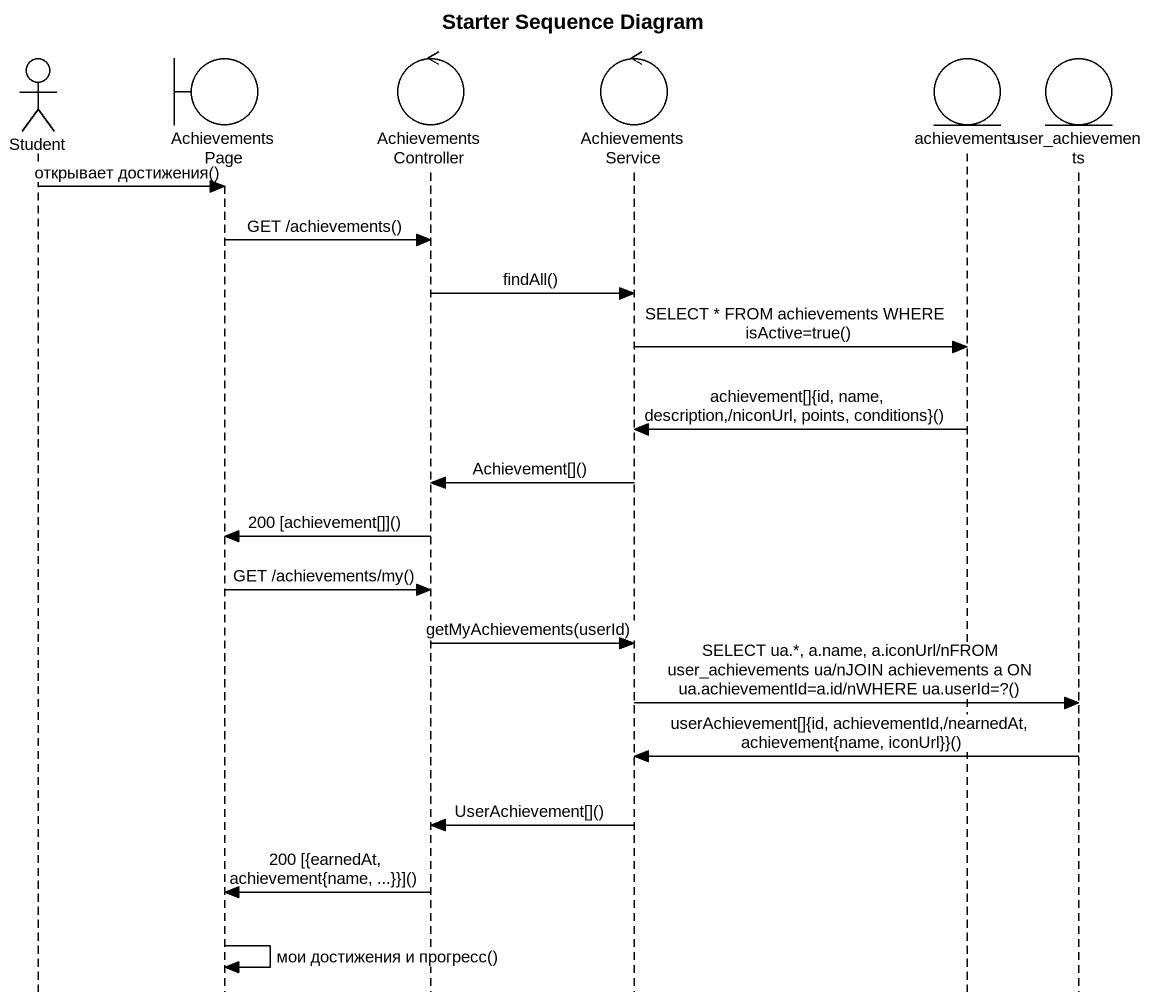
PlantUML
@startuml
title Starter Sequence Diagram
hide footbox
actor Student
boundary AchievementsPage
control AchievementsController
control AchievementsService
entity achievements
entity user_achievements

Student -> AchievementsPage : открывает достижения()
AchievementsPage -> AchievementsController : GET /achievements()
AchievementsController -> AchievementsService : findAll()
AchievementsService -> achievements : SELECT * FROM achievements WHERE isActive=true()
achievements -> AchievementsService : achievement[]{id, name, description,/niconUrl, points, conditions}()
AchievementsService -> AchievementsController : Achievement[]()
AchievementsController -> AchievementsPage : 200 [achievement[]]()
AchievementsPage -> AchievementsController : GET /achievements/my()
AchievementsController -> AchievementsService : getMyAchievements(userId)
AchievementsService -> user_achievements : SELECT ua.*, a.name, a.iconUrl/nFROM user_achievements ua/nJOIN achievements a ON ua.achievementId=a.id/nWHERE ua.userId=?()
user_achievements -> AchievementsService : userAchievement[]{id, achievementId,/nearnedAt, achievement{name, iconUrl}}()
AchievementsService -> AchievementsController : UserAchievement[]()
AchievementsController -> AchievementsPage : 200 [{earnedAt, achievement{name, ...}}]()
AchievementsPage -> AchievementsPage : мои достижения и прогресс()
@enduml
